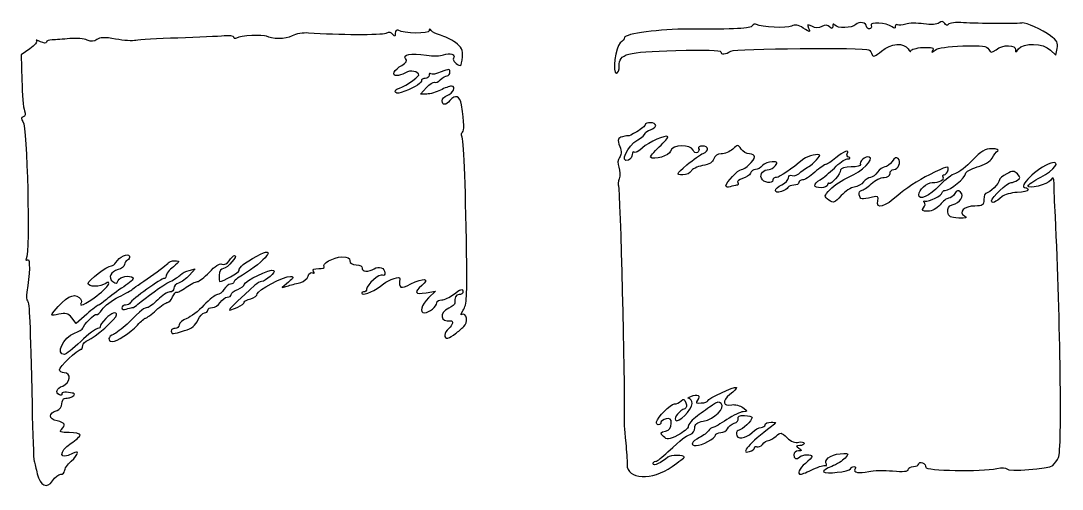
# Model space of a CAD drawing. Extents: x 0 to 69.4, y 0 to 30.3.
# Drawn here: x 27.54 to 34.48, y 24.53 to 27.65 of the extents above; entities that cross this region are included whole.
import ezdxf

# ---------------------------------------------------------------- set-up
doc = ezdxf.new("R2010")
doc.units = 0
doc.header["$MEASUREMENT"] = 0
doc.layers.get('0').update_dxf_attribs({"linetype": 'CONTINUOUS'})

msp = doc.modelspace()

# ---------------------------------------------------------------- linework, layer by layer
at = {"color": 0, "linetype": 'CONTINUOUS'}
for p, q in [((33.1078, 27.6306), (33.1078, 27.6306)), ((30.0388, 27.5715), (30.0388, 27.5715)), ((27.6015, 27.469), (27.5442, 27.4292)), ((27.5442, 27.4292), (27.5494, 27.259)), ((34.4063, 27.4604), (34.4428, 27.4257)), ((34.4428, 27.4257), (34.4514, 27.4708)), ((30.2071, 27.1671), (30.2471, 27.2104)), ((30.2487, 27.1671), (30.2071, 27.1671)), ((31.7051, 26.9622), (31.7051, 26.9622)), ((28.2542, 26.0596), (28.2542, 26.0596)), ((28.6657, 25.9918), (28.7056, 26.0022)), ((28.7056, 26.0022), (28.6674, 25.9606)), ((29.3269, 25.9138), (29.2836, 25.8772)), ((29.2836, 25.8772), (29.3269, 25.8894)), ((30.2436, 25.8425), (30.3078, 25.8529)), ((30.3078, 25.8529), (30.261, 25.8078)), ((27.9817, 25.7001), (27.9122, 25.6376)), ((27.9122, 25.6376), (27.8826, 25.6758))]:
    msp.add_line(p, q, dxfattribs=at)
for points in [[(32.4464, 27.6306), (32.4378, 27.6357), (32.4256, 27.6322), (32.4186, 27.6218)], [(32.6808, 27.6201), (32.6496, 27.6028), (32.4776, 27.6114), (32.4464, 27.6306)], [(32.7589, 27.6063), (32.7242, 27.6288), (32.7033, 27.6322), (32.6808, 27.6201)], [(32.8163, 27.6183), (32.7867, 27.634), (32.7832, 27.6322), (32.7936, 27.6063)], [(32.9343, 27.6149), (32.9221, 27.6271), (32.9047, 27.6288), (32.8822, 27.6167)], [(32.969, 27.6271), (32.9603, 27.6375), (32.9551, 27.634), (32.9551, 27.6201)], [(33.1078, 27.6306), (33.0818, 27.6044), (32.9864, 27.6028), (32.969, 27.6271)], [(33.1807, 27.6167), (33.1807, 27.6426), (33.1304, 27.6531), (33.1078, 27.6306)], [(33.3508, 27.6149), (33.3144, 27.6426), (33.1999, 27.6496), (33.2103, 27.6236)], [(33.3874, 27.6288), (33.3786, 27.634), (33.3717, 27.6288), (33.3717, 27.6167)], [(33.4411, 27.6322), (33.4203, 27.6253), (33.396, 27.6218), (33.3874, 27.6288)], [(33.5608, 27.634), (33.5157, 27.641), (33.4637, 27.641), (33.4411, 27.6322)], [(33.6633, 27.641), (33.6494, 27.6288), (33.6113, 27.6271), (33.5608, 27.634)], [(33.7015, 27.6375), (33.6911, 27.6531), (33.6807, 27.6549), (33.6633, 27.641)], [(33.7258, 27.6322), (33.7189, 27.6218), (33.7085, 27.6236), (33.7015, 27.6375)], [(33.8265, 27.6426), (33.7761, 27.6461), (33.731, 27.641), (33.7258, 27.6322)], [(34.2206, 27.641), (34.2014, 27.634), (33.9168, 27.6357), (33.8265, 27.6426)], [(34.4063, 27.5558), (34.3525, 27.5958), (34.2396, 27.6461), (34.2206, 27.641)], [(29.1794, 27.5524), (29.1586, 27.5646), (29.0058, 27.5558), (28.9799, 27.5403)], [(29.4607, 27.5732), (29.426, 27.5767), (29.3756, 27.5681), (29.3513, 27.5542)], [(29.9763, 27.5715), (29.9467, 27.5576), (29.6586, 27.5593), (29.4607, 27.5732)], [(30.0231, 27.5646), (30.0126, 27.5801), (29.9987, 27.5819), (29.9763, 27.5715)], [(30.0388, 27.5715), (30.0388, 27.5472), (30.0353, 27.5454), (30.0231, 27.5646)], [(30.0578, 27.5924), (30.0474, 27.5975), (30.0388, 27.5889), (30.0388, 27.5715)], [(30.2644, 27.5889), (30.2644, 27.5663), (30.0943, 27.5697), (30.0578, 27.5924)], [(30.2783, 27.5906), (30.2696, 27.6044), (30.2644, 27.6028), (30.2644, 27.5889)], [(30.3408, 27.5593), (30.3131, 27.5663), (30.2853, 27.5801), (30.2783, 27.5906)], [(31.9917, 27.5993), (31.8111, 27.601), (31.5664, 27.5681), (31.5664, 27.5438)], [(32.4186, 27.6218), (32.4082, 27.6028), (32.3093, 27.5975), (31.9917, 27.5993)], [(32.7936, 27.6063), (32.8058, 27.5767), (32.804, 27.5767), (32.7589, 27.6063)], [(32.8822, 27.6167), (32.8614, 27.6063), (32.8387, 27.6063), (32.8163, 27.6183)], [(32.9551, 27.6201), (32.9551, 27.601), (32.9499, 27.5993), (32.9343, 27.6149)], [(33.1999, 27.601), (33.1894, 27.601), (33.1807, 27.6079), (33.1807, 27.6167)], [(33.2103, 27.6236), (33.2154, 27.6114), (33.2103, 27.601), (33.1999, 27.601)], [(33.3717, 27.6167), (33.3717, 27.6028), (33.3647, 27.6028), (33.3508, 27.6149)], [(27.6467, 27.5229), (27.6553, 27.5142), (27.6344, 27.4917), (27.6015, 27.469)], [(27.6744, 27.516), (27.6518, 27.5264), (27.6397, 27.5299), (27.6467, 27.5229)], [(27.7126, 27.5125), (27.7126, 27.5021), (27.6953, 27.5056), (27.6744, 27.516)], [(27.7525, 27.5281), (27.73, 27.5281), (27.7126, 27.5211), (27.7126, 27.5125)], [(27.8688, 27.5368), (27.8254, 27.5315), (27.7733, 27.5281), (27.7525, 27.5281)], [(27.9851, 27.5264), (27.9643, 27.535), (27.9122, 27.5403), (27.8688, 27.5368)], [(28.0493, 27.5299), (28.0319, 27.516), (28.0129, 27.5142), (27.9851, 27.5264)], [(28.1743, 27.5333), (28.0997, 27.5472), (28.0685, 27.5454), (28.0493, 27.5299)], [(28.3097, 27.5246), (28.2889, 27.5194), (28.2282, 27.5229), (28.1743, 27.5333)], [(28.5893, 27.5403), (28.4556, 27.5368), (28.3289, 27.5281), (28.3097, 27.5246)], [(28.8982, 27.5542), (28.8618, 27.5507), (28.7229, 27.5454), (28.5893, 27.5403)], [(28.9625, 27.5454), (28.9625, 27.5542), (28.9329, 27.5576), (28.8982, 27.5542)], [(28.9799, 27.5403), (28.9711, 27.535), (28.9625, 27.5368), (28.9625, 27.5454)], [(29.3513, 27.5542), (29.3061, 27.5315), (29.2142, 27.5315), (29.1794, 27.5524)], [(30.4397, 27.5107), (30.4119, 27.5299), (30.3668, 27.5524), (30.3408, 27.5593)], [(30.4867, 27.4153), (30.4901, 27.4604), (30.4797, 27.4794), (30.4397, 27.5107)], [(31.5386, 27.5072), (31.5074, 27.4829), (31.4831, 27.3058), (31.5125, 27.3058)], [(31.5664, 27.5438), (31.5664, 27.535), (31.5542, 27.5176), (31.5386, 27.5072)], [(33.2797, 27.4517), (33.3422, 27.5056), (33.4307, 27.5125), (33.4568, 27.4674)], [(33.8231, 27.4882), (33.9515, 27.4917), (33.9826, 27.4882), (33.9949, 27.4639)], [(34.0435, 27.4621), (34.0851, 27.4986), (34.1806, 27.4968), (34.1736, 27.4621)], [(34.1928, 27.4674), (34.2275, 27.5107), (34.356, 27.5072), (34.4063, 27.4604)], [(34.4514, 27.4708), (34.4583, 27.5072), (34.4497, 27.5246), (34.4063, 27.5558)], [(30.1064, 27.4031), (30.0839, 27.4308), (30.1411, 27.4413), (30.2471, 27.4257)], [(30.2471, 27.4257), (30.2904, 27.4188), (30.3408, 27.4204), (30.3599, 27.4274)], [(30.3599, 27.4274), (30.4033, 27.4431), (30.4415, 27.4308), (30.4276, 27.4065)], [(31.5317, 27.3544), (31.5317, 27.4361), (31.5768, 27.4482), (31.9083, 27.4569)], [(31.9083, 27.4569), (32.1026, 27.4621), (32.2086, 27.4586), (32.2086, 27.4482)], [(32.2086, 27.4482), (32.2086, 27.4274), (32.2415, 27.4308), (32.2762, 27.4535)], [(32.2762, 27.4535), (32.3024, 27.469), (33.1738, 27.4778), (33.1964, 27.4621)], [(33.1964, 27.4621), (33.205, 27.4569), (33.2137, 27.4431), (33.2172, 27.4292)], [(33.2172, 27.4292), (33.2242, 27.4118), (33.2397, 27.4188), (33.2797, 27.4517)], [(33.4568, 27.4674), (33.4672, 27.45), (33.4758, 27.4447), (33.4758, 27.4551)], [(33.4758, 27.4551), (33.4758, 27.4639), (33.5122, 27.4743), (33.5557, 27.4778)], [(33.5557, 27.4778), (33.6164, 27.4794), (33.6321, 27.476), (33.6217, 27.4586)], [(33.6217, 27.4586), (33.6113, 27.4413), (33.6147, 27.4413), (33.6372, 27.4604)], [(33.6372, 27.4604), (33.6564, 27.4743), (33.7224, 27.4847), (33.8231, 27.4882)], [(33.9949, 27.4639), (34.0087, 27.4396), (34.0139, 27.4396), (34.0435, 27.4621)], [(34.1736, 27.4621), (34.1701, 27.4431), (34.1754, 27.4431), (34.1928, 27.4674)], [(30.0318, 27.3128), (30.0369, 27.325), (30.0596, 27.3458), (30.0821, 27.3579)], [(30.0821, 27.3579), (30.1133, 27.3753), (30.1203, 27.3875), (30.1064, 27.4031)], [(30.4276, 27.4065), (30.4172, 27.391), (30.4485, 27.3597), (30.4728, 27.3579)], [(30.4728, 27.3579), (30.4779, 27.3579), (30.4849, 27.384), (30.4867, 27.4153)], [(31.5125, 27.3058), (31.5229, 27.3058), (31.5317, 27.3267), (31.5317, 27.3544)], [(30.1064, 27.3093), (30.0612, 27.2815), (30.0196, 27.2833), (30.0318, 27.3128)], [(30.0543, 27.2018), (30.0786, 27.2018), (30.1932, 27.2781), (30.195, 27.2938)], [(30.195, 27.2938), (30.195, 27.3181), (30.1376, 27.3285), (30.1064, 27.3093)], [(30.2644, 27.2919), (30.2644, 27.2799), (30.2522, 27.2711), (30.2383, 27.2711)], [(30.2749, 27.3007), (30.2696, 27.3076), (30.2644, 27.3024), (30.2644, 27.2919)], [(30.3443, 27.3146), (30.3131, 27.3007), (30.2818, 27.2954), (30.2749, 27.3007)], [(30.339, 27.2625), (30.3547, 27.2764), (30.3737, 27.2885), (30.3842, 27.2885)], [(30.4033, 27.3128), (30.4033, 27.3354), (30.3964, 27.3354), (30.3443, 27.3146)], [(30.3842, 27.2885), (30.3946, 27.2885), (30.4033, 27.3007), (30.4033, 27.3128)], [(27.5494, 27.259), (27.5511, 27.1653), (27.5599, 27.0733), (27.5668, 27.056)], [(30.2124, 27.2538), (30.2124, 27.2364), (30.1446, 27.1965), (30.0786, 27.1775)], [(30.2383, 27.2711), (30.2244, 27.2711), (30.2124, 27.2642), (30.2124, 27.2538)], [(30.2471, 27.2104), (30.2679, 27.2329), (30.2922, 27.2486), (30.3008, 27.2451)], [(30.3008, 27.2451), (30.3078, 27.2399), (30.3251, 27.2486), (30.339, 27.2625)], [(30.4138, 27.219), (30.3999, 27.219), (30.3668, 27.2069), (30.3408, 27.1931)], [(30.3842, 27.1583), (30.4242, 27.1706), (30.4467, 27.219), (30.4138, 27.219)], [(30.0388, 27.1826), (30.0388, 27.1931), (30.0457, 27.2018), (30.0543, 27.2018)], [(30.0786, 27.1775), (30.0543, 27.1688), (30.0388, 27.1722), (30.0388, 27.1826)], [(30.3408, 27.1931), (30.3131, 27.1792), (30.2714, 27.1671), (30.2487, 27.1671)], [(30.3513, 27.1219), (30.3513, 27.1358), (30.3668, 27.1514), (30.3842, 27.1583)], [(30.4797, 27.0942), (30.471, 27.1532), (30.4381, 27.1671), (30.4033, 27.1236)], [(30.4033, 27.1236), (30.3756, 27.0907), (30.3513, 27.0907), (30.3513, 27.1219)], [(30.4867, 26.9136), (30.5006, 26.9222), (30.4987, 26.9692), (30.4797, 27.0942)], [(27.5581, 27.0143), (27.5442, 27.009), (27.5425, 27.0004), (27.5564, 26.9847)], [(27.5668, 27.056), (27.5754, 27.0333), (27.5719, 27.0194), (27.5581, 27.0143)], [(27.5564, 26.9847), (27.5842, 26.95), (27.6067, 26.1117), (27.5789, 26.0682)], [(31.7051, 26.9622), (31.7051, 26.9553), (31.6792, 26.9344), (31.6496, 26.9153)], [(31.7399, 26.9761), (31.7208, 26.9761), (31.7051, 26.9692), (31.7051, 26.9622)], [(31.7746, 26.9569), (31.7746, 26.9674), (31.759, 26.9761), (31.7399, 26.9761)], [(31.7399, 26.9292), (31.759, 26.9344), (31.7746, 26.9465), (31.7746, 26.9569)], [(30.4832, 26.8858), (30.4779, 26.8963), (30.4779, 26.9083), (30.4867, 26.9136)], [(30.5144, 26.0994), (30.5057, 26.6115), (30.4953, 26.8667), (30.4832, 26.8858)], [(31.5542, 26.8824), (31.5213, 26.8719), (31.5194, 26.865), (31.5351, 26.8181)], [(31.5924, 26.8875), (31.5924, 26.891), (31.575, 26.8893), (31.5542, 26.8824)], [(31.6496, 26.9153), (31.6183, 26.8979), (31.5924, 26.884), (31.5924, 26.8875)], [(31.6549, 26.8615), (31.6826, 26.8771), (31.7051, 26.8979), (31.7051, 26.9049)], [(31.8562, 26.8824), (31.8424, 26.8979), (31.7294, 26.8476), (31.6861, 26.8076)], [(31.7051, 26.9049), (31.7051, 26.9136), (31.7208, 26.924), (31.7399, 26.9292)], [(31.7972, 26.8146), (31.8336, 26.8476), (31.8597, 26.8789), (31.8562, 26.8824)], [(31.5924, 26.7261), (31.5317, 26.7036), (31.5854, 26.8215), (31.6549, 26.8615)], [(31.5351, 26.8181), (31.5472, 26.7817), (31.5472, 26.7608), (31.5333, 26.7435)], [(31.6861, 26.8076), (31.6618, 26.7851), (31.6375, 26.7729), (31.6306, 26.7799)], [(31.7399, 26.7453), (31.7364, 26.7486), (31.7625, 26.7799), (31.7972, 26.8146)], [(32.0246, 26.7921), (32.009, 26.8338), (31.8857, 26.8303), (31.8736, 26.7868)], [(32.0611, 26.8042), (32.0663, 26.7956), (32.0628, 26.7833), (32.0524, 26.7764)], [(32.0853, 26.8199), (32.0663, 26.8199), (32.0542, 26.8129), (32.0611, 26.8042)], [(32.0906, 26.7713), (32.1322, 26.7886), (32.1304, 26.8199), (32.0853, 26.8199)], [(32.2885, 26.8007), (32.2693, 26.7817), (32.2346, 26.7678), (32.2121, 26.7678)], [(32.344, 26.8007), (32.3249, 26.8319), (32.3232, 26.8319), (32.2885, 26.8007)], [(32.3996, 26.7678), (32.3804, 26.7678), (32.3561, 26.7817), (32.344, 26.8007)], [(33.0522, 26.7694), (33.0714, 26.8007), (33.0262, 26.7851), (32.976, 26.7418)], [(34.0174, 26.8025), (33.9706, 26.8025), (33.9446, 26.7868), (33.8872, 26.7261)], [(34.0556, 26.7886), (34.066, 26.7956), (34.0486, 26.8025), (34.0174, 26.8025)], [(31.5333, 26.7435), (31.5213, 26.7279), (31.5194, 26.7053), (31.5282, 26.6793)], [(31.6183, 26.7643), (31.6183, 26.7486), (31.6062, 26.7331), (31.5924, 26.7261)], [(31.6306, 26.7799), (31.6236, 26.7851), (31.6183, 26.7782), (31.6183, 26.7643)], [(31.8736, 26.7868), (31.8667, 26.7574), (31.7625, 26.7244), (31.7399, 26.7453)], [(31.9829, 26.6949), (32.0246, 26.7296), (32.0732, 26.7643), (32.0906, 26.7713)], [(32.0524, 26.7764), (32.0419, 26.7713), (32.0299, 26.7782), (32.0246, 26.7921)], [(32.1617, 26.7349), (32.1565, 26.7122), (32.1322, 26.6967), (32.0871, 26.6897)], [(32.2121, 26.7678), (32.186, 26.7678), (32.1669, 26.7556), (32.1617, 26.7349)], [(32.3457, 26.6636), (32.3683, 26.6636), (32.4343, 26.7261), (32.4343, 26.7486)], [(32.4343, 26.7486), (32.4343, 26.759), (32.4186, 26.7678), (32.3996, 26.7678)], [(32.7624, 26.7349), (32.6808, 26.6671), (32.5992, 26.6115), (32.5801, 26.6115)], [(32.8683, 26.7574), (32.8683, 26.7729), (32.785, 26.7556), (32.7624, 26.7349)], [(32.7901, 26.681), (32.8006, 26.681), (32.8683, 26.7469), (32.8683, 26.7574)], [(32.976, 26.7418), (32.9464, 26.7175), (32.9169, 26.6983), (32.91, 26.6983)], [(32.9656, 26.674), (32.995, 26.7071), (33.0349, 26.7331), (33.0522, 26.7349)], [(33.0626, 26.7453), (33.0522, 26.7486), (33.0453, 26.7608), (33.0522, 26.7694)], [(33.0522, 26.7349), (33.0714, 26.7349), (33.0765, 26.74), (33.0626, 26.7453)], [(33.0644, 26.615), (33.1494, 26.6515), (33.2346, 26.7349), (33.1981, 26.7469)], [(33.1981, 26.7469), (33.1738, 26.7556), (33.1269, 26.7157), (33.139, 26.6967)], [(33.3908, 26.7383), (33.3804, 26.7486), (33.3665, 26.7418), (33.3508, 26.7175)], [(33.3613, 26.6636), (33.3925, 26.6636), (33.4133, 26.7157), (33.3908, 26.7383)], [(33.9185, 26.681), (33.9654, 26.6949), (34.0053, 26.7175), (34.0174, 26.74)], [(34.0174, 26.74), (34.0278, 26.7608), (34.0451, 26.7817), (34.0556, 26.7886)], [(34.3421, 26.6133), (34.4306, 26.6567), (34.4826, 26.7296), (34.4081, 26.7053)], [(31.5282, 26.6793), (31.5368, 26.6567), (31.5386, 26.6219), (31.5317, 26.6029)], [(31.9551, 26.6289), (31.9083, 26.6289), (31.9083, 26.6307), (31.9829, 26.6949)], [(32.0871, 26.6897), (32.0507, 26.6828), (32.016, 26.6671), (32.0107, 26.6532)], [(32.2433, 26.556), (32.2433, 26.5786), (32.3249, 26.6636), (32.3457, 26.6636)], [(32.4394, 26.6636), (32.4274, 26.6636), (32.4117, 26.6532), (32.4065, 26.6393)], [(32.4864, 26.6897), (32.4742, 26.6758), (32.4533, 26.6636), (32.4394, 26.6636)], [(32.4794, 26.6064), (32.4672, 26.6342), (32.4933, 26.6636), (32.5315, 26.6636)], [(32.5506, 26.7157), (32.5281, 26.7157), (32.4985, 26.7036), (32.4864, 26.6897)], [(32.5315, 26.6636), (32.5419, 26.6636), (32.561, 26.6758), (32.5732, 26.6897)], [(32.5732, 26.6897), (32.5922, 26.7122), (32.5887, 26.7157), (32.5506, 26.7157)], [(32.7433, 26.6481), (32.7642, 26.6654), (32.785, 26.681), (32.7901, 26.681)], [(32.91, 26.6983), (32.9012, 26.6983), (32.8683, 26.674), (32.8353, 26.6463)], [(32.8718, 26.596), (32.8926, 26.6081), (32.9343, 26.6428), (32.9656, 26.674)], [(33.0072, 26.6619), (33.0072, 26.6342), (32.9447, 26.5594), (32.9308, 26.5717)], [(33.0783, 26.681), (33.0383, 26.681), (33.0072, 26.6724), (33.0072, 26.6619)], [(33.139, 26.6967), (33.1443, 26.6879), (33.1165, 26.681), (33.0783, 26.681)], [(33.3022, 26.681), (33.2883, 26.681), (33.2658, 26.6654), (33.2536, 26.6463)], [(33.3508, 26.7175), (33.3387, 26.6983), (33.3161, 26.681), (33.3022, 26.681)], [(33.3369, 26.6376), (33.3369, 26.6515), (33.3474, 26.6636), (33.3613, 26.6636)], [(33.724, 26.6619), (33.731, 26.6914), (33.7136, 26.6863), (33.599, 26.6289)], [(33.6981, 26.6289), (33.7067, 26.6289), (33.7189, 26.6446), (33.724, 26.6619)], [(33.8872, 26.7261), (33.8474, 26.6844), (33.7953, 26.6446), (33.7726, 26.6376)], [(33.8404, 26.6358), (33.8404, 26.6481), (33.8751, 26.6689), (33.9185, 26.681)], [(34.4081, 26.7053), (34.3178, 26.6775), (34.1806, 26.5421), (34.2414, 26.5421)], [(31.5317, 26.6029), (31.5247, 26.5838), (31.5229, 26.5613), (31.5264, 26.5543)], [(32.0107, 26.6532), (32.0056, 26.6393), (31.9794, 26.6289), (31.9551, 26.6289)], [(32.3544, 26.6046), (32.3301, 26.5976), (32.3163, 26.5856), (32.3214, 26.5768)], [(32.4065, 26.6393), (32.4012, 26.6254), (32.3769, 26.6099), (32.3544, 26.6046)], [(32.5558, 26.5942), (32.5558, 26.5647), (32.4915, 26.5751), (32.4794, 26.6064)], [(32.5801, 26.6115), (32.5663, 26.6115), (32.5558, 26.6046), (32.5558, 26.5942)], [(32.6165, 26.5629), (32.6408, 26.5733), (32.66, 26.5942), (32.66, 26.6081)], [(32.66, 26.6081), (32.66, 26.6219), (32.6704, 26.6289), (32.6843, 26.6238)], [(32.6843, 26.6238), (32.6982, 26.6185), (32.7242, 26.6289), (32.7433, 26.6481)], [(32.7538, 26.5942), (32.7399, 26.5942), (32.7294, 26.5872), (32.7294, 26.5768)], [(32.8353, 26.6463), (32.804, 26.6168), (32.7658, 26.5942), (32.7538, 26.5942)], [(32.8769, 26.5421), (32.8232, 26.5421), (32.8214, 26.5682), (32.8718, 26.596)], [(32.9378, 26.5317), (32.9621, 26.5578), (33.0193, 26.5942), (33.0644, 26.615)], [(33.2068, 26.6115), (33.1946, 26.6115), (33.1721, 26.5976), (33.1599, 26.5821)], [(33.2536, 26.6463), (33.2415, 26.6272), (33.2207, 26.6115), (33.2068, 26.6115)], [(33.2119, 26.5682), (33.2381, 26.5925), (33.2762, 26.6115), (33.2971, 26.6115)], [(33.2971, 26.6115), (33.3214, 26.6115), (33.3369, 26.6219), (33.3369, 26.6376)], [(33.599, 26.6289), (33.5261, 26.5925), (33.4325, 26.53), (33.389, 26.4918)], [(33.6182, 26.5768), (33.6633, 26.5768), (33.7015, 26.596), (33.6911, 26.6133)], [(33.7726, 26.6376), (33.7501, 26.6307), (33.7032, 26.596), (33.6685, 26.5594)], [(33.6911, 26.6133), (33.6858, 26.6219), (33.6893, 26.6289), (33.6981, 26.6289)], [(33.705, 26.5247), (33.7363, 26.5247), (33.8404, 26.6099), (33.8404, 26.6358)], [(34.066, 26.5942), (34.066, 26.5717), (34.0018, 26.5074), (33.9792, 26.5074)], [(34.1146, 26.6358), (34.0868, 26.6219), (34.066, 26.6029), (34.066, 26.5942)], [(34.1858, 26.6342), (34.165, 26.6567), (34.1546, 26.6567), (34.1146, 26.6358)], [(34.1442, 26.5768), (34.1528, 26.5768), (34.1719, 26.5838), (34.1858, 26.5925)], [(34.1858, 26.5925), (34.2067, 26.6064), (34.2067, 26.6115), (34.1858, 26.6342)], [(34.2569, 26.556), (34.2569, 26.5629), (34.2951, 26.589), (34.3421, 26.6133)], [(34.4081, 26.5925), (34.3854, 26.5629), (34.2569, 26.5317), (34.2569, 26.556)], [(34.4306, 26.5682), (34.4289, 26.6133), (34.4254, 26.6168), (34.4081, 26.5925)], [(31.5264, 26.5543), (31.5368, 26.5369), (31.5715, 25.195), (31.5646, 25.0492)], [(32.2711, 26.549), (32.2554, 26.5439), (32.2433, 26.5474), (32.2433, 26.556)], [(32.3144, 26.5594), (32.3058, 26.5594), (32.2867, 26.5543), (32.2711, 26.549)], [(32.3214, 26.5768), (32.3267, 26.5664), (32.3249, 26.5594), (32.3144, 26.5594)], [(32.6131, 26.5178), (32.5575, 26.5004), (32.561, 26.5369), (32.6165, 26.5629)], [(32.6565, 26.5439), (32.6547, 26.5369), (32.6339, 26.5231), (32.6131, 26.5178)], [(32.6964, 26.5594), (32.6774, 26.5594), (32.66, 26.5525), (32.6565, 26.5439)], [(32.7294, 26.5768), (32.7294, 26.5682), (32.7137, 26.5594), (32.6964, 26.5594)], [(32.9204, 26.5629), (32.9204, 26.5508), (32.9012, 26.5421), (32.8769, 26.5421)], [(32.929, 26.4606), (32.8961, 26.4865), (32.8961, 26.4865), (32.9378, 26.5317)], [(32.9308, 26.5717), (32.9256, 26.5768), (32.9204, 26.5733), (32.9204, 26.5629)], [(33.0974, 26.5474), (33.0765, 26.5439), (33.0383, 26.5178), (33.0107, 26.49)], [(33.1599, 26.5821), (33.1478, 26.5647), (33.12, 26.549), (33.0974, 26.5474)], [(33.1321, 26.4953), (33.1286, 26.5108), (33.1356, 26.5247), (33.146, 26.5247)], [(33.146, 26.5247), (33.1564, 26.5247), (33.186, 26.5439), (33.2119, 26.5682)], [(33.5279, 26.4953), (33.5279, 26.5265), (33.5835, 26.5768), (33.6182, 26.5768)], [(33.6685, 26.5594), (33.599, 26.4865), (33.5279, 26.4536), (33.5279, 26.4953)], [(33.6842, 26.5108), (33.6842, 26.5178), (33.6928, 26.5247), (33.705, 26.5247)], [(33.8074, 26.5126), (33.79, 26.5282), (33.7831, 26.5265), (33.7692, 26.5039)], [(34.0139, 26.4553), (34.0139, 26.4779), (34.1181, 26.5768), (34.1442, 26.5768)], [(34.2569, 26.5282), (34.2569, 26.5196), (34.224, 26.5126), (34.184, 26.5108)], [(34.2414, 26.5421), (34.25, 26.5421), (34.2569, 26.5351), (34.2569, 26.5282)], [(34.4393, 26.3511), (34.434, 26.4414), (34.4306, 26.5404), (34.4306, 26.5682)], [(33.0107, 26.49), (32.9672, 26.4414), (32.9603, 26.4379), (32.929, 26.4606)], [(33.2189, 26.4796), (33.1443, 26.4622), (33.139, 26.4622), (33.1321, 26.4953)], [(33.2554, 26.4553), (33.2624, 26.4849), (33.2571, 26.4883), (33.2189, 26.4796)], [(33.389, 26.4918), (33.304, 26.4136), (33.2397, 26.3963), (33.2554, 26.4553)], [(33.5661, 26.4449), (33.5592, 26.4518), (33.5626, 26.4571), (33.5712, 26.4536)], [(33.5712, 26.4536), (33.5956, 26.4483), (33.6842, 26.4918), (33.6842, 26.5108)], [(33.7275, 26.4726), (33.7154, 26.4726), (33.6893, 26.4536), (33.6703, 26.4293)], [(33.7692, 26.5039), (33.7587, 26.4865), (33.7414, 26.4726), (33.7275, 26.4726)], [(33.7518, 26.4293), (33.8057, 26.4449), (33.8335, 26.4865), (33.8074, 26.5126)], [(33.9619, 26.464), (33.9619, 26.4258), (33.955, 26.4206), (33.9029, 26.4206)], [(33.9792, 26.5074), (33.9706, 26.5074), (33.9619, 26.4883), (33.9619, 26.464)], [(34.0851, 26.4849), (34.04, 26.4449), (34.0139, 26.4344), (34.0139, 26.4553)], [(34.184, 26.5108), (34.1442, 26.5092), (34.099, 26.4969), (34.0851, 26.4849)], [(33.5886, 26.3858), (33.5504, 26.3858), (33.5453, 26.3911), (33.5608, 26.4085)], [(33.5608, 26.4085), (33.5712, 26.4224), (33.5731, 26.4379), (33.5661, 26.4449)], [(33.6703, 26.4293), (33.6476, 26.4015), (33.6182, 26.3858), (33.5886, 26.3858)], [(33.7224, 26.3807), (33.7189, 26.405), (33.7275, 26.4206), (33.7518, 26.4293)], [(33.7953, 26.3407), (33.7397, 26.3425), (33.7258, 26.3494), (33.7224, 26.3807)], [(33.9029, 26.4206), (33.8317, 26.4206), (33.7883, 26.3807), (33.8335, 26.3546)], [(33.8335, 26.3546), (33.8543, 26.3425), (33.8456, 26.339), (33.7953, 26.3407)], [(34.4601, 24.7454), (34.4844, 24.7906), (34.4722, 25.6568), (34.4393, 26.3511)], [(28.1761, 26.0439), (28.1986, 26.0821), (28.2576, 26.1099), (28.2664, 26.0856)], [(29.1153, 26.0874), (29.2628, 26.1672), (29.1743, 26.0508), (29.0197, 25.9606)], [(27.5789, 26.0682), (27.5738, 26.0596), (27.5772, 26.0561), (27.5876, 26.0631)], [(27.5876, 26.0631), (27.605, 26.0735), (27.6032, 25.9658), (27.5824, 25.846)], [(28.1465, 26.0214), (28.1553, 26.0214), (28.1692, 26.0318), (28.1761, 26.0439)], [(28.2542, 26.0596), (28.2421, 26.0561), (28.2333, 26.0422), (28.2333, 26.03)], [(28.2664, 26.0856), (28.2699, 26.0751), (28.2646, 26.0631), (28.2542, 26.0596)], [(28.4069, 25.9519), (28.4694, 25.9936), (28.5233, 26.0353), (28.525, 26.0422)], [(28.525, 26.0422), (28.5285, 26.0492), (28.5476, 26.0561), (28.5685, 26.0561)], [(28.5685, 26.0561), (28.6049, 26.0543), (28.6049, 26.0526), (28.5597, 26.0161)], [(28.7993, 25.9797), (28.8357, 26.0214), (28.8653, 26.0388), (28.8826, 26.0335)], [(28.8826, 26.0335), (28.9, 26.0265), (28.919, 26.0353), (28.9313, 26.0561)], [(28.9676, 26.0908), (28.9938, 26.0908), (28.919, 26.0057), (28.8931, 26.004)], [(28.9313, 26.0561), (28.9433, 26.0751), (28.959, 26.0908), (28.9676, 26.0908)], [(28.9972, 25.9918), (28.9972, 26.0126), (29.0319, 26.0422), (29.1153, 26.0874)], [(29.5649, 26.0161), (29.544, 26.0353), (29.6256, 26.0786), (29.6829, 26.0821)], [(29.6829, 26.0821), (29.7228, 26.0821), (29.7383, 26.0751), (29.7367, 26.0561)], [(29.7367, 26.0561), (29.7349, 26.0404), (29.7506, 26.03), (29.7783, 26.0283)], [(30.4918, 25.7263), (30.5161, 25.7626), (30.5179, 25.82), (30.5144, 26.0994)], [(27.9903, 25.905), (27.9921, 25.9258), (28.1171, 26.0214), (28.1465, 26.0214)], [(28.1917, 25.9971), (28.1414, 25.9849), (28.1222, 25.9432), (28.1553, 25.9172)], [(28.2333, 26.03), (28.2333, 26.0179), (28.2143, 26.0022), (28.1917, 25.9971)], [(28.5597, 26.0161), (28.5319, 25.9936), (28.5111, 25.9675), (28.5111, 25.9554)], [(28.6067, 25.9624), (28.6171, 25.9728), (28.6431, 25.9867), (28.6657, 25.9918)], [(28.7194, 25.9172), (28.7317, 25.9172), (28.7662, 25.945), (28.7993, 25.9797)], [(28.8931, 26.004), (28.8774, 26.004), (28.8653, 25.9867), (28.8653, 25.9606)], [(28.8688, 25.9172), (28.8896, 25.9172), (28.9972, 25.9779), (28.9972, 25.9918)], [(29.0319, 25.8981), (29.0319, 25.9224), (29.2072, 26.004), (29.2281, 25.9918)], [(29.2281, 25.9918), (29.2454, 25.9814), (29.176, 25.9189), (29.1465, 25.9172)], [(29.4572, 25.9536), (29.4642, 25.9728), (29.4763, 25.9814), (29.4867, 25.9763)], [(29.4936, 25.9832), (29.485, 25.9971), (29.4971, 26.004), (29.5283, 26.004)], [(29.4867, 25.9763), (29.4989, 25.9693), (29.5006, 25.9728), (29.4936, 25.9832)], [(29.5283, 26.004), (29.5544, 26.004), (29.57, 26.0092), (29.5649, 26.0161)], [(29.7783, 26.0283), (29.8026, 26.0283), (29.82, 26.0179), (29.8182, 26.0075)], [(29.8182, 26.0075), (29.8131, 25.9832), (29.8633, 25.9797), (29.8981, 26.0022)], [(29.9536, 25.9606), (29.9346, 25.971), (29.8478, 25.8964), (29.8478, 25.8668)], [(29.8981, 26.0022), (29.9293, 26.0231), (29.9693, 26.0075), (29.9693, 25.9744)], [(29.9693, 25.9744), (29.9693, 25.9606), (29.9624, 25.9536), (29.9536, 25.9606)], [(28.1083, 25.905), (28.0736, 25.8807), (27.9903, 25.879), (27.9903, 25.905)], [(28.0493, 25.8217), (28.0928, 25.8564), (28.1292, 25.8929), (28.1292, 25.9033)], [(28.1292, 25.9033), (28.1292, 25.9154), (28.1222, 25.9154), (28.1083, 25.905)], [(28.1553, 25.9172), (28.1761, 25.8999), (28.1831, 25.9015), (28.1917, 25.9242)], [(28.1917, 25.9242), (28.2021, 25.9519), (28.2681, 25.9624), (28.2907, 25.9415)], [(28.2907, 25.9415), (28.2976, 25.9346), (28.2681, 25.9085), (28.2282, 25.8825)], [(28.499, 25.9381), (28.4833, 25.9432), (28.2803, 25.7957), (28.2715, 25.7749)], [(28.2854, 25.8651), (28.2907, 25.8703), (28.3444, 25.9085), (28.4069, 25.9519)], [(28.3236, 25.7661), (28.374, 25.8113), (28.4868, 25.8929), (28.5372, 25.9172)], [(28.5111, 25.9554), (28.5111, 25.9432), (28.506, 25.9363), (28.499, 25.9381)], [(28.5372, 25.9172), (28.5667, 25.9311), (28.5979, 25.9519), (28.6067, 25.9624)], [(28.5944, 25.9068), (28.5771, 25.9015), (28.5632, 25.886), (28.5632, 25.8721)], [(28.6674, 25.9606), (28.6449, 25.9363), (28.6136, 25.9138), (28.5944, 25.9068)], [(28.6449, 25.879), (28.6743, 25.8999), (28.709, 25.9172), (28.7194, 25.9172)], [(28.8653, 25.9606), (28.8635, 25.9363), (28.8653, 25.9172), (28.8688, 25.9172)], [(28.9399, 25.8999), (28.9278, 25.8999), (28.9086, 25.8842), (28.8965, 25.8651)], [(28.9625, 25.9138), (28.9625, 25.9068), (28.9521, 25.8999), (28.9399, 25.8999)], [(29.0197, 25.9606), (28.9885, 25.9415), (28.9625, 25.9207), (28.9625, 25.9138)], [(28.9885, 25.8651), (29.0128, 25.8738), (29.0319, 25.8894), (29.0319, 25.8981)], [(29.1465, 25.9172), (29.1378, 25.9172), (29.1188, 25.9068), (29.1031, 25.8929)], [(29.1188, 25.8356), (29.1188, 25.8599), (29.294, 25.9519), (29.3408, 25.9519)], [(29.3408, 25.9519), (29.3651, 25.9501), (29.3617, 25.9432), (29.3269, 25.9138)], [(29.3269, 25.8894), (29.3513, 25.8964), (29.3878, 25.9068), (29.4086, 25.9119)], [(29.4086, 25.9119), (29.4294, 25.9172), (29.4519, 25.9363), (29.4572, 25.9536)], [(29.8182, 25.8356), (29.8321, 25.8235), (29.9085, 25.8582), (29.9606, 25.9015)], [(29.9606, 25.9015), (29.9971, 25.9311), (30.0735, 25.9571), (30.07, 25.9363)], [(30.07, 25.9363), (30.0612, 25.8703), (30.0717, 25.8651), (30.1429, 25.9015)], [(30.1429, 25.9015), (30.2263, 25.945), (30.2714, 25.9381), (30.2158, 25.8911)], [(27.5824, 25.846), (27.5789, 25.82), (27.5807, 25.7939), (27.5876, 25.7888)], [(27.7647, 25.7193), (27.841, 25.8131), (27.8931, 25.8425), (27.9313, 25.8113)], [(28.2282, 25.8825), (28.1882, 25.8564), (28.1361, 25.8182), (28.1136, 25.7974)], [(28.1951, 25.8147), (28.2403, 25.8374), (28.2803, 25.8599), (28.2854, 25.8651)], [(28.5354, 25.8478), (28.5215, 25.8478), (28.4851, 25.8251), (28.4556, 25.7957)], [(28.5632, 25.8721), (28.5632, 25.8582), (28.5511, 25.8478), (28.5354, 25.8478)], [(28.5546, 25.8147), (28.565, 25.8356), (28.5754, 25.8494), (28.5806, 25.846)], [(28.5806, 25.846), (28.5858, 25.8425), (28.6136, 25.8564), (28.6449, 25.879)], [(28.8531, 25.8304), (28.8392, 25.8304), (28.7993, 25.7992), (28.7628, 25.7592)], [(28.8965, 25.8651), (28.8843, 25.846), (28.8653, 25.8304), (28.8531, 25.8304)], [(29.1031, 25.8929), (28.9069, 25.714), (28.9, 25.7071), (28.9885, 25.7471)], [(28.919, 25.8131), (28.9329, 25.8131), (28.9451, 25.8217), (28.9451, 25.8304)], [(28.9451, 25.8304), (28.9451, 25.8408), (28.9642, 25.8564), (28.9885, 25.8651)], [(29.0753, 25.8026), (29.0996, 25.8096), (29.1188, 25.8235), (29.1188, 25.8356)], [(29.8269, 25.8478), (29.8165, 25.8478), (29.8131, 25.8425), (29.8182, 25.8356)], [(29.8478, 25.8668), (29.8478, 25.8564), (29.839, 25.8478), (29.8269, 25.8478)], [(30.2158, 25.8911), (30.1619, 25.8443), (30.1689, 25.8304), (30.2436, 25.8425)], [(30.3494, 25.7957), (30.3668, 25.7957), (30.4015, 25.8113), (30.4258, 25.8304)], [(30.4258, 25.8304), (30.4744, 25.8686), (30.4901, 25.8738), (30.4901, 25.8478)], [(30.464, 25.8304), (30.4397, 25.8304), (30.4311, 25.8096), (30.4362, 25.7731)], [(30.4901, 25.8478), (30.4901, 25.839), (30.4779, 25.8304), (30.464, 25.8304)], [(27.5876, 25.7888), (27.5997, 25.7749), (27.605, 25.6603), (27.6171, 25.0926)], [(27.9451, 25.7765), (27.9243, 25.7436), (27.9713, 25.7644), (28.0493, 25.8217)], [(27.9313, 25.8113), (27.9451, 25.8008), (27.9504, 25.7853), (27.9451, 25.7765)], [(28.0615, 25.761), (28.0563, 25.761), (28.0199, 25.7332), (27.9817, 25.7001)], [(28.1136, 25.7974), (28.091, 25.7783), (28.0667, 25.761), (28.0615, 25.761)], [(28.084, 25.7314), (28.0997, 25.754), (28.15, 25.7922), (28.1951, 25.8147)], [(28.2403, 25.761), (28.2264, 25.761), (28.216, 25.7522), (28.216, 25.7418)], [(28.2715, 25.7749), (28.2681, 25.7661), (28.2542, 25.761), (28.2403, 25.761)], [(28.2854, 25.7436), (28.2942, 25.7436), (28.3115, 25.754), (28.3236, 25.7661)], [(28.4556, 25.7957), (28.4278, 25.7679), (28.3965, 25.7436), (28.3861, 25.7436)], [(28.4451, 25.7263), (28.4764, 25.7557), (28.5094, 25.7783), (28.5199, 25.7783)], [(28.5199, 25.7783), (28.5303, 25.7783), (28.5458, 25.7957), (28.5546, 25.8147)], [(28.7628, 25.7592), (28.7264, 25.7193), (28.6743, 25.6811), (28.6483, 25.6707)], [(28.8201, 25.7436), (28.8357, 25.7436), (28.86, 25.7592), (28.8722, 25.7783)], [(28.8722, 25.7783), (28.8843, 25.7974), (28.9051, 25.8131), (28.919, 25.8131)], [(28.9885, 25.7471), (29.0128, 25.7575), (29.0319, 25.7731), (29.0319, 25.78)], [(29.0319, 25.78), (29.0319, 25.7869), (29.051, 25.7974), (29.0753, 25.8026)], [(30.261, 25.8078), (30.2106, 25.761), (30.1967, 25.7089), (30.2349, 25.7089)], [(30.2349, 25.7089), (30.2644, 25.7106), (30.3165, 25.7522), (30.3165, 25.7765)], [(30.3165, 25.7765), (30.3165, 25.7869), (30.3304, 25.7957), (30.3494, 25.7957)], [(30.4362, 25.7731), (30.4381, 25.7661), (30.4189, 25.7506), (30.3946, 25.7401)], [(27.796, 25.7001), (27.7421, 25.6881), (27.7404, 25.6881), (27.7647, 25.7193)], [(27.8826, 25.6758), (27.8583, 25.7054), (27.841, 25.7089), (27.796, 25.7001)], [(27.9556, 25.6064), (27.9556, 25.6256), (28.0389, 25.7071), (28.0476, 25.6985)], [(27.9921, 25.5265), (28.0319, 25.5404), (28.1813, 25.6724), (28.1813, 25.695)], [(28.0476, 25.6985), (28.0528, 25.6932), (28.0701, 25.7071), (28.084, 25.7314)], [(28.1813, 25.695), (28.1813, 25.721), (28.1465, 25.7089), (28.1083, 25.6707)], [(28.216, 25.7418), (28.216, 25.7314), (28.2282, 25.7279), (28.2438, 25.7332)], [(28.2438, 25.7332), (28.2594, 25.7383), (28.2768, 25.7436), (28.2854, 25.7436)], [(28.3861, 25.7436), (28.3653, 25.7436), (28.3532, 25.7332), (28.2507, 25.6342)], [(28.3757, 25.6742), (28.3826, 25.6742), (28.4139, 25.6985), (28.4451, 25.7263)], [(28.7229, 25.6603), (28.7351, 25.6863), (28.756, 25.7089), (28.7662, 25.7089)], [(28.7662, 25.7089), (28.7785, 25.7089), (28.7889, 25.7175), (28.7889, 25.7263)], [(28.7889, 25.7263), (28.7889, 25.7367), (28.8028, 25.7436), (28.8201, 25.7436)], [(30.3946, 25.7401), (30.3286, 25.7106), (30.339, 25.6446), (30.4085, 25.655)], [(30.4832, 25.6967), (30.4728, 25.6897), (30.4763, 25.7036), (30.4918, 25.7263)], [(30.4953, 25.6168), (30.5265, 25.6411), (30.5144, 25.7158), (30.4832, 25.6967)], [(28.0719, 25.6186), (28.0754, 25.6099), (28.0667, 25.6047), (28.0546, 25.6047)], [(28.1083, 25.6707), (28.0858, 25.6481), (28.0701, 25.6256), (28.0719, 25.6186)], [(28.1518, 25.5179), (28.1831, 25.5179), (28.2699, 25.5751), (28.3201, 25.6272)], [(28.2507, 25.6342), (28.2178, 25.6029), (28.1761, 25.5717), (28.1604, 25.5647)], [(28.3201, 25.6272), (28.3444, 25.6533), (28.3688, 25.6742), (28.3757, 25.6742)], [(28.5979, 25.629), (28.5979, 25.6151), (28.5858, 25.6047), (28.5719, 25.6047)], [(28.6483, 25.6707), (28.6206, 25.6619), (28.5979, 25.6429), (28.5979, 25.629)], [(28.6344, 25.5908), (28.6813, 25.6047), (28.709, 25.6256), (28.7229, 25.6603)], [(30.4085, 25.655), (30.4293, 25.6585), (30.4224, 25.6272), (30.3946, 25.6047)], [(30.4397, 25.57), (30.4571, 25.5839), (30.4814, 25.6047), (30.4953, 25.6168)], [(27.834, 25.4311), (27.7717, 25.4311), (27.8236, 25.5457), (27.9, 25.5735)], [(27.9, 25.5735), (27.9296, 25.5856), (27.9556, 25.5994), (27.9556, 25.6064)], [(28.0546, 25.6047), (28.0442, 25.6047), (27.9921, 25.5647), (27.9417, 25.5179)], [(28.1604, 25.5647), (28.124, 25.5526), (28.1188, 25.5179), (28.1518, 25.5179)], [(28.5719, 25.6047), (28.5581, 25.6047), (28.5458, 25.5978), (28.5458, 25.5874)], [(28.5458, 25.5874), (28.5458, 25.5647), (28.5528, 25.5647), (28.6344, 25.5908)], [(30.3946, 25.6047), (30.3633, 25.5786), (30.3599, 25.5335), (30.3894, 25.5404)], [(30.3894, 25.5404), (30.3999, 25.5422), (30.4224, 25.5561), (30.4397, 25.57)], [(27.9417, 25.5179), (27.8896, 25.4693), (27.8428, 25.4311), (27.834, 25.4311)], [(27.9435, 25.4658), (27.9504, 25.4658), (27.9556, 25.4763), (27.9556, 25.4901)], [(27.9556, 25.4901), (27.9556, 25.504), (27.9729, 25.5214), (27.9921, 25.5265)], [(27.7994, 25.3286), (27.7994, 25.3478), (27.9208, 25.4658), (27.9435, 25.4658)], [(27.8324, 25.3096), (27.815, 25.3096), (27.7994, 25.3183), (27.7994, 25.3286)], [(27.8219, 25.2211), (27.8722, 25.2401), (27.881, 25.3096), (27.8324, 25.3096)], [(27.7994, 25.1621), (27.7699, 25.1794), (27.7803, 25.2054), (27.8219, 25.2211)], [(32.1218, 25.1221), (32.1218, 25.1378), (32.3006, 25.2211), (32.3128, 25.2107)], [(32.3128, 25.2107), (32.3163, 25.2072), (32.2971, 25.1864), (32.2693, 25.1638)], [(27.8167, 25.169), (27.8167, 25.1586), (27.8099, 25.1568), (27.7994, 25.1621)], [(27.8479, 25.1794), (27.8306, 25.1829), (27.8167, 25.1776), (27.8167, 25.169)], [(27.8167, 25.1031), (27.8167, 25.1204), (27.8254, 25.1378), (27.834, 25.1378)], [(27.834, 25.1378), (27.8444, 25.1394), (27.8583, 25.1413), (27.8671, 25.1429)], [(27.8931, 25.1725), (27.8844, 25.1725), (27.8636, 25.176), (27.8479, 25.1794)], [(27.8671, 25.1429), (27.8896, 25.1464), (27.9122, 25.1707), (27.8931, 25.1725)], [(31.9447, 25.1221), (31.9604, 25.1378), (31.9674, 25.1343), (31.976, 25.11)], [(31.9968, 25.1378), (31.9847, 25.1378), (31.9899, 25.1447), (32.009, 25.1517)], [(32.0176, 25.1047), (32.0176, 25.1221), (32.0072, 25.136), (31.9968, 25.1378)], [(32.009, 25.1517), (32.0542, 25.1707), (32.0767, 25.1568), (32.0524, 25.1274)], [(32.2693, 25.1638), (32.2156, 25.1204), (32.2207, 25.0839), (32.2815, 25.0961)], [(27.6171, 25.0926), (27.6206, 24.9017), (27.6275, 24.7333), (27.631, 24.7194)], [(27.7838, 25.0579), (27.8011, 25.0649), (27.8167, 25.0839), (27.8167, 25.1031)], [(31.7799, 24.9815), (31.7868, 25.0144), (31.8736, 25.1013), (31.8996, 25.1013)], [(31.969, 25.07), (31.9326, 25.0579), (31.8961, 25.0128), (31.9065, 24.9936)], [(31.8996, 25.1013), (31.9135, 25.1013), (31.9326, 25.11), (31.9447, 25.1221)], [(31.9065, 24.9936), (31.9222, 24.9693), (32.0176, 25.0649), (32.0176, 25.1047)], [(31.976, 25.11), (31.9847, 25.0908), (31.9812, 25.0753), (31.969, 25.07)], [(32.0524, 25.1274), (32.0385, 25.11), (32.0437, 25.1047), (32.0783, 25.1082)], [(32.1531, 25.0943), (32.1304, 25.0788), (32.0853, 25.0457), (32.0524, 25.0214)], [(32.0783, 25.1082), (32.1026, 25.1082), (32.1218, 25.1151), (32.1218, 25.1221)], [(32.0922, 24.9867), (32.1651, 25.0006), (32.2415, 25.0753), (32.2121, 25.1047)], [(32.2121, 25.1047), (32.1982, 25.1186), (32.1825, 25.1169), (32.1531, 25.0943)], [(32.2815, 25.0961), (32.304, 25.0996), (32.3371, 25.0908), (32.3561, 25.0769)], [(32.3561, 25.0769), (32.3892, 25.0526), (32.3892, 25.051), (32.3579, 25.0492)], [(27.7838, 24.9885), (27.7265, 25.0006), (27.7265, 25.0406), (27.7838, 25.0579)], [(31.5646, 25.0492), (31.5629, 24.9676), (31.5629, 24.9503), (31.575, 24.841)], [(31.844, 25.0024), (31.825, 24.9971), (31.8093, 24.9867), (31.8093, 24.9781)], [(31.8788, 24.9711), (31.8788, 25.0024), (31.8718, 25.0093), (31.844, 25.0024)], [(32.0524, 25.0214), (32.0194, 24.9971), (31.9917, 24.9658), (31.9917, 24.9519)], [(32.2485, 24.9971), (32.2068, 24.9693), (32.1651, 24.945), (32.1565, 24.945)], [(32.3579, 25.0492), (32.3406, 25.0492), (32.2919, 25.0267), (32.2485, 24.9971)], [(32.2989, 24.9728), (32.3179, 24.9781), (32.3283, 24.9919), (32.3249, 25.004)], [(32.3249, 25.004), (32.3179, 25.0197), (32.3318, 25.0267), (32.3665, 25.0249)], [(32.4169, 25.011), (32.4169, 24.9901), (32.351, 24.9276), (32.3301, 24.9276)], [(32.3665, 25.0249), (32.3943, 25.0232), (32.4169, 25.0179), (32.4169, 25.011)], [(27.8133, 24.9311), (27.8444, 24.9624), (27.8393, 24.9763), (27.7838, 24.9885)], [(27.8653, 24.9103), (27.8081, 24.9103), (27.7976, 24.9156), (27.8133, 24.9311)], [(31.7919, 24.9624), (31.7833, 24.9624), (31.7764, 24.9711), (31.7799, 24.9815)], [(31.8093, 24.9781), (31.8093, 24.9693), (31.8024, 24.9624), (31.7919, 24.9624)], [(31.8406, 24.9207), (31.8667, 24.9276), (31.8788, 24.945), (31.8788, 24.9711)], [(31.9917, 24.9519), (31.9917, 24.9399), (31.9604, 24.9121), (31.9222, 24.8929)], [(32.0056, 24.8982), (32.0211, 24.9051), (32.035, 24.9242), (32.035, 24.9433)], [(32.035, 24.9433), (32.035, 24.9658), (32.0507, 24.9797), (32.0922, 24.9867)], [(32.1269, 24.9225), (32.12, 24.9121), (32.0922, 24.8913), (32.0663, 24.8774)], [(32.1565, 24.945), (32.1478, 24.945), (32.1339, 24.9346), (32.1269, 24.9225)], [(32.2086, 24.9103), (32.2276, 24.9103), (32.2485, 24.9225), (32.2538, 24.9364)], [(32.2538, 24.9364), (32.2589, 24.9503), (32.2797, 24.9658), (32.2989, 24.9728)], [(32.3301, 24.9276), (32.3214, 24.9276), (32.3128, 24.9156), (32.3128, 24.9017)], [(32.5471, 24.9519), (32.3978, 24.8392), (32.3336, 24.7663), (32.3996, 24.7836)], [(32.4169, 24.9103), (32.436, 24.9294), (32.4637, 24.945), (32.4776, 24.945)], [(32.4776, 24.945), (32.4915, 24.945), (32.5038, 24.9538), (32.5038, 24.9624)], [(32.5038, 24.9624), (32.5038, 24.9728), (32.5211, 24.9797), (32.5436, 24.9797)], [(32.5436, 24.9797), (32.5818, 24.9781), (32.5818, 24.9781), (32.5471, 24.9519)], [(27.9382, 24.8947), (27.9382, 24.9033), (27.9053, 24.9103), (27.8653, 24.9103)], [(27.8775, 24.8392), (27.9104, 24.8617), (27.9382, 24.886), (27.9382, 24.8947)], [(31.8267, 24.8843), (31.8042, 24.9086), (31.8042, 24.9121), (31.8406, 24.9207)], [(31.9222, 24.8929), (31.8614, 24.8617), (31.851, 24.8617), (31.8267, 24.8843)], [(31.8562, 24.7819), (31.9517, 24.8704), (31.9708, 24.886), (32.0056, 24.8982)], [(32.0663, 24.8774), (32.0125, 24.8496), (32.0021, 24.8236), (32.0437, 24.8236)], [(32.0437, 24.8236), (32.0818, 24.8236), (32.1739, 24.8739), (32.1739, 24.8929)], [(32.1739, 24.8929), (32.1739, 24.9033), (32.1894, 24.9103), (32.2086, 24.9103)], [(32.3128, 24.9017), (32.3128, 24.8635), (32.3753, 24.8686), (32.4169, 24.9103)], [(32.4864, 24.8322), (32.4985, 24.8461), (32.5158, 24.8582), (32.5262, 24.8582)], [(32.5262, 24.8582), (32.5367, 24.8582), (32.5593, 24.8704), (32.5767, 24.8878)], [(32.5767, 24.8878), (32.6061, 24.9138), (32.6114, 24.9138), (32.6512, 24.8756)], [(32.6512, 24.8756), (32.6774, 24.8514), (32.7051, 24.8392), (32.7294, 24.8461)], [(27.8879, 24.7715), (27.7994, 24.7246), (27.7907, 24.7801), (27.8775, 24.8392)], [(27.8775, 24.7194), (27.9296, 24.7681), (27.9347, 24.7975), (27.8879, 24.7715)], [(31.575, 24.841), (31.5803, 24.7889), (31.5854, 24.7246), (31.5838, 24.6986)], [(32.3996, 24.7836), (32.4186, 24.7889), (32.4343, 24.801), (32.4343, 24.8097)], [(32.4343, 24.8097), (32.4343, 24.8183), (32.4413, 24.8218), (32.4499, 24.8167)], [(32.4499, 24.8167), (32.4586, 24.8114), (32.4742, 24.8183), (32.4864, 24.8322)], [(32.726, 24.7889), (32.7086, 24.7889), (32.6947, 24.7767), (32.6947, 24.7628)], [(32.7346, 24.8236), (32.7086, 24.8236), (32.7068, 24.8201), (32.7294, 24.8063)], [(32.7294, 24.8063), (32.7519, 24.7924), (32.7503, 24.7889), (32.726, 24.7889)], [(32.7294, 24.8461), (32.7485, 24.8514), (32.7642, 24.8479), (32.7642, 24.8392)], [(32.7642, 24.8392), (32.7642, 24.8306), (32.7503, 24.8236), (32.7346, 24.8236)], [(27.631, 24.7194), (27.6363, 24.7056), (27.6449, 24.6674), (27.6518, 24.6361)], [(27.834, 24.6551), (27.834, 24.669), (27.8532, 24.6968), (27.8775, 24.7194)], [(31.8562, 24.7472), (31.8146, 24.7107), (31.7572, 24.6847), (31.7572, 24.7021)], [(31.7572, 24.7021), (31.7572, 24.7107), (31.7642, 24.7194), (31.7746, 24.7194)], [(31.7746, 24.7194), (31.7833, 24.7194), (31.8197, 24.7472), (31.8562, 24.7819)], [(31.9656, 24.7472), (31.9656, 24.7611), (31.8718, 24.7628), (31.8562, 24.7472)], [(31.884, 24.6847), (31.9292, 24.716), (31.9656, 24.7438), (31.9656, 24.7472)], [(32.6947, 24.7628), (32.6947, 24.735), (32.7156, 24.7281), (32.7364, 24.7489)], [(32.7364, 24.7489), (32.7519, 24.7663), (32.8163, 24.7681), (32.8163, 24.7524)], [(32.8163, 24.7524), (32.8163, 24.7454), (32.7971, 24.7246), (32.7728, 24.7056)], [(32.91, 24.709), (32.8996, 24.7385), (32.9621, 24.7715), (33.0279, 24.7715)], [(33.0367, 24.7403), (33.0211, 24.7229), (32.9811, 24.6986), (32.9482, 24.6847)], [(33.0279, 24.7715), (33.0626, 24.7715), (33.0626, 24.7697), (33.0367, 24.7403)], [(33.5279, 24.7021), (33.5279, 24.7107), (33.54, 24.7142), (33.5539, 24.709)], [(34.4219, 24.6917), (34.434, 24.7021), (34.4514, 24.7264), (34.4601, 24.7454)], [(27.8081, 24.6326), (27.8219, 24.6326), (27.834, 24.6431), (27.834, 24.6551)], [(31.5838, 24.6986), (31.5819, 24.5979), (31.7521, 24.5892), (31.884, 24.6847)], [(32.7728, 24.7056), (32.7311, 24.6725), (32.7137, 24.6326), (32.7433, 24.6326)], [(32.7433, 24.6326), (32.7503, 24.6343), (32.7867, 24.6482), (32.8249, 24.6674)], [(32.8249, 24.6674), (32.8631, 24.6847), (32.8996, 24.6951), (32.9065, 24.6917)], [(32.9482, 24.6847), (32.9151, 24.6725), (32.8908, 24.6569), (32.8943, 24.65)], [(32.8943, 24.65), (32.9047, 24.6326), (33.0661, 24.65), (33.0731, 24.669)], [(32.9065, 24.6917), (32.9135, 24.6864), (32.9151, 24.6951), (32.91, 24.709)], [(33.0731, 24.669), (33.0765, 24.6778), (33.0869, 24.6847), (33.0957, 24.6847)], [(33.1043, 24.669), (33.0887, 24.6447), (33.1304, 24.6361), (33.1946, 24.6517)], [(33.0957, 24.6847), (33.1061, 24.6847), (33.1096, 24.6778), (33.1043, 24.669)], [(33.1946, 24.6517), (33.2258, 24.6586), (33.2988, 24.6604), (33.3543, 24.6551)], [(33.3543, 24.6551), (33.4256, 24.6482), (33.4585, 24.6517), (33.4585, 24.6656)], [(33.4585, 24.6656), (33.4585, 24.676), (33.4742, 24.6847), (33.4932, 24.6847)], [(33.4932, 24.6847), (33.5122, 24.6847), (33.5279, 24.6917), (33.5279, 24.7021)], [(33.5539, 24.709), (33.5678, 24.7038), (33.5765, 24.6899), (33.5747, 24.6794)], [(33.5747, 24.6794), (33.5712, 24.6569), (33.9462, 24.65), (34.0486, 24.6708)], [(34.0486, 24.6708), (34.0817, 24.6778), (34.1111, 24.6778), (34.1146, 24.669)], [(34.1146, 24.669), (34.1215, 24.6482), (34.3993, 24.669), (34.4219, 24.6917)], [(27.6518, 24.6361), (27.671, 24.5563), (27.7178, 24.5336), (27.7543, 24.5892)], [(27.7543, 24.5892), (27.7699, 24.6135), (27.7942, 24.6326), (27.8081, 24.6326)]]:
    msp.add_open_spline(points, degree=3, dxfattribs=at)

doc.saveas('drawing.dxf')
